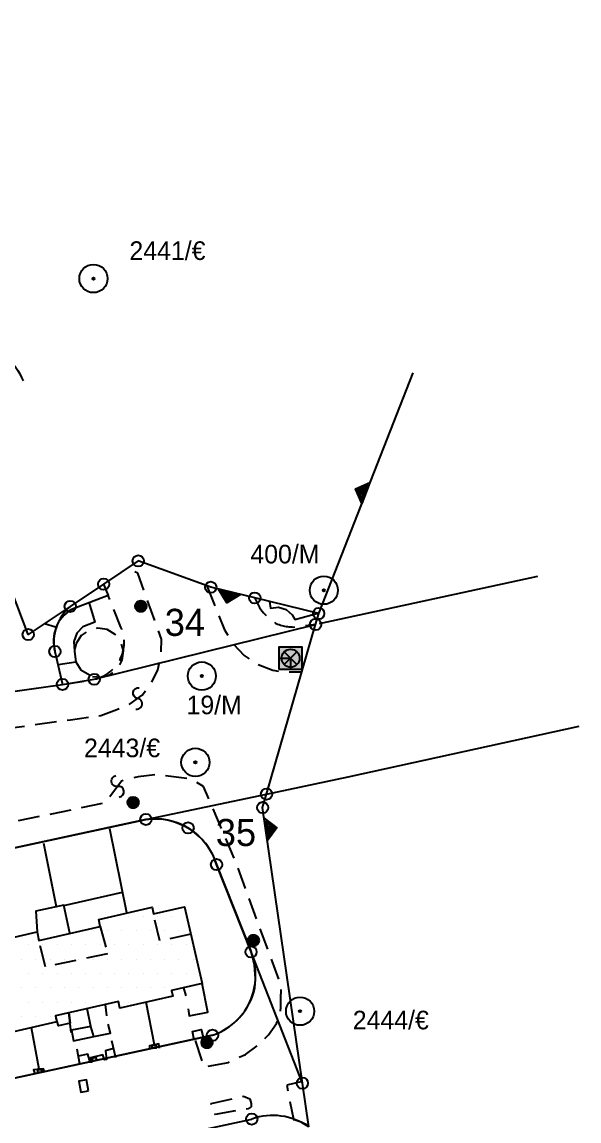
# Model space of a CAD drawing. Extents: x 160399 to 161261, y 619805 to 620526.
# Drawn here: x 160910.9 to 160972.6, y 620161.2 to 620282.9 of the extents above; entities that cross this region are included whole.
import ezdxf
from ezdxf.enums import TextEntityAlignment as Align

# ---------------------------------------------------------------- set-up
doc = ezdxf.new("R2010")
doc.units = 0
doc.header["$LTSCALE"] = 0.375
doc.header["$MEASUREMENT"] = 0
doc.linetypes.add('HIDDEN', pattern=[9.525, 6.35, -3.175])
doc.layers.get('0').update_dxf_attribs({"linetype": 'CONTINUOUS'})
for name, color, linetype in [('FNCP002', 251, 'CONTINUOUS'), ('PCLP001', 7, 'CONTINUOUS'), ('PCLP004', 7, 'CONTINUOUS'), ('PCLP007', 7, 'CONTINUOUS'), ('PCLS001', 2, 'CONTINUOUS'), ('PCLS002', 2, 'CONTINUOUS'), ('PH-BLDH001', 3, 'CONTINUOUS'), ('PH-BLDP001', 3, 'CONTINUOUS'), ('PH-BLDP008', 3, 'CONTINUOUS'), ('PH-BLDP030', 3, 'HIDDEN'), ('PH-ELCS001', 3, 'CONTINUOUS'), ('PH-FNCP000', 3, 'CONTINUOUS'), ('PH-FNCP006', 3, 'CONTINUOUS'), ('PH-LGTS008', 3, 'CONTINUOUS'), ('PH-PHNS006', 3, 'CONTINUOUS'), ('PH-RODP020', 3, 'HIDDEN'), ('PH-RODP021', 3, 'HIDDEN'), ('PH-RODP026', 3, 'HIDDEN'), ('PH-RODP028', 3, 'HIDDEN'), ('PH-TREP000', 3, 'CONTINUOUS'), ('RODP021', 251, 'HIDDEN'), ('SRVS002', 6, 'CONTINUOUS'), ('SRVS007', 2, 'CONTINUOUS'), ('UD_PCLS008', 11, 'CONTINUOUS')]:
    doc.layers.add(name, color=color, linetype=linetype)
doc.styles.add('HEBTXT', font='hebtxt')

# ---------------------------------------------------------------- blocks, each defined once
blk = doc.blocks.new('*X10')
at = {"color": 0}
for p, q in [((-0.5, 0), (0.5, 0)), ((-0.499, 0.032), (0.499, 0.032)), ((-0.496, 0.064), (0.496, 0.064)), ((-0.491, 0.095), (0.491, 0.095)), ((-0.484, 0.127), (0.484, 0.127)), ((-0.474, 0.159), (0.474, 0.159)), ((-0.462, 0.191), (0.462, 0.191)), ((-0.448, 0.222), (0.448, 0.222)), ((-0.431, 0.254), (0.431, 0.254)), ((-0.41, 0.286), (0.41, 0.286)), ((-0.386, 0.318), (0.386, 0.318)), ((-0.358, 0.349), (0.358, 0.349)), ((-0.324, 0.381), (0.324, 0.381)), ((-0.282, 0.413), (0.282, 0.413)), ((-0.229, 0.445), (0.229, 0.445)), ((-0.152, 0.476), (0.152, 0.476)), ((-0.499, -0.032), (0.499, -0.032)), ((-0.496, -0.064), (0.496, -0.064)), ((-0.491, -0.095), (0.491, -0.095)), ((-0.484, -0.127), (0.484, -0.127)), ((-0.474, -0.159), (0.474, -0.159)), ((-0.462, -0.191), (0.462, -0.191)), ((-0.448, -0.222), (0.448, -0.222)), ((-0.431, -0.254), (0.431, -0.254)), ((-0.41, -0.286), (0.41, -0.286)), ((-0.386, -0.318), (0.386, -0.318)), ((-0.358, -0.349), (0.358, -0.349)), ((-0.324, -0.381), (0.324, -0.381)), ((-0.282, -0.413), (0.282, -0.413)), ((-0.229, -0.445), (0.229, -0.445)), ((-0.152, -0.476), (0.152, -0.476))]:
    blk.add_line(p, q, dxfattribs=at)
blk = doc.blocks.new('LGTS008')
blk.add_circle((0, 0), 0.5)
blk.add_blockref('*X10', (0, 0))
at = {"style": 'HEBTXT', "flags": 8}
blk.add_attdef('DESC', text='', height=1.5, dxfattribs=at).set_placement((-3.815, -0.648), align=Align.CENTER)
at = {"style": 'HEBTXT', "flags": 9}
blk.add_attdef('ID', (0, -2.843), '', height=1.5, dxfattribs=at)
blk = doc.blocks.new('*X22')
at = {"color": 0}
for p, q in [((160922.49375, 620183.8625), (160922.49375, 620183.8625)), ((160924.08125, 620183.8625), (160924.08125, 620183.8625)), ((160925.66875, 620183.8625), (160925.66875, 620183.8625)), ((160927.25625, 620183.8625), (160927.25625, 620183.8625)), ((160928.84375, 620183.8625), (160928.84375, 620183.8625)), ((160930.43125, 620183.8625), (160930.43125, 620183.8625)), ((160920.1125, 620182.275), (160920.1125, 620182.275)), ((160921.7, 620182.275), (160921.7, 620182.275)), ((160923.2875, 620182.275), (160923.2875, 620182.275)), ((160924.875, 620182.275), (160924.875, 620182.275)), ((160926.4625, 620182.275), (160926.4625, 620182.275)), ((160928.05, 620182.275), (160928.05, 620182.275)), ((160929.6375, 620182.275), (160929.6375, 620182.275)), ((160901.85625, 620180.6875), (160901.85625, 620180.6875)), ((160903.44375, 620180.6875), (160903.44375, 620180.6875)), ((160908.20625, 620180.6875), (160908.20625, 620180.6875)), ((160909.79375, 620180.6875), (160909.79375, 620180.6875)), ((160911.38125, 620180.6875), (160911.38125, 620180.6875)), ((160912.96875, 620180.6875), (160912.96875, 620180.6875)), ((160914.55625, 620180.6875), (160914.55625, 620180.6875)), ((160916.14375, 620180.6875), (160916.14375, 620180.6875)), ((160917.73125, 620180.6875), (160917.73125, 620180.6875)), ((160919.31875, 620180.6875), (160919.31875, 620180.6875)), ((160920.90625, 620180.6875), (160920.90625, 620180.6875)), ((160922.49375, 620180.6875), (160922.49375, 620180.6875)), ((160924.08125, 620180.6875), (160924.08125, 620180.6875)), ((160925.66875, 620180.6875), (160925.66875, 620180.6875)), ((160927.25625, 620180.6875), (160927.25625, 620180.6875)), ((160928.84375, 620180.6875), (160928.84375, 620180.6875)), ((160930.43125, 620180.6875), (160930.43125, 620180.6875)), ((160901.0625, 620179.1), (160901.0625, 620179.1)), ((160902.65, 620179.1), (160902.65, 620179.1)), ((160904.2375, 620179.1), (160904.2375, 620179.1)), ((160905.825, 620179.1), (160905.825, 620179.1)), ((160907.4125, 620179.1), (160907.4125, 620179.1)), ((160909, 620179.1), (160909, 620179.1)), ((160910.5875, 620179.1), (160910.5875, 620179.1)), ((160912.175, 620179.1), (160912.175, 620179.1)), ((160913.7625, 620179.1), (160913.7625, 620179.1)), ((160915.35, 620179.1), (160915.35, 620179.1)), ((160916.9375, 620179.1), (160916.9375, 620179.1)), ((160918.525, 620179.1), (160918.525, 620179.1)), ((160920.1125, 620179.1), (160920.1125, 620179.1)), ((160921.7, 620179.1), (160921.7, 620179.1)), ((160923.2875, 620179.1), (160923.2875, 620179.1)), ((160924.875, 620179.1), (160924.875, 620179.1)), ((160926.4625, 620179.1), (160926.4625, 620179.1)), ((160928.05, 620179.1), (160928.05, 620179.1)), ((160929.6375, 620179.1), (160929.6375, 620179.1)), ((160931.225, 620179.1), (160931.225, 620179.1)), ((160895.50625, 620177.5125), (160895.50625, 620177.5125)), ((160897.09375, 620177.5125), (160897.09375, 620177.5125)), ((160898.68125, 620177.5125), (160898.68125, 620177.5125)), ((160900.26875, 620177.5125), (160900.26875, 620177.5125)), ((160901.85625, 620177.5125), (160901.85625, 620177.5125)), ((160903.44375, 620177.5125), (160903.44375, 620177.5125)), ((160905.03125, 620177.5125), (160905.03125, 620177.5125)), ((160906.61875, 620177.5125), (160906.61875, 620177.5125)), ((160908.20625, 620177.5125), (160908.20625, 620177.5125)), ((160909.79375, 620177.5125), (160909.79375, 620177.5125)), ((160911.38125, 620177.5125), (160911.38125, 620177.5125)), ((160912.96875, 620177.5125), (160912.96875, 620177.5125)), ((160914.55625, 620177.5125), (160914.55625, 620177.5125)), ((160916.14375, 620177.5125), (160916.14375, 620177.5125)), ((160917.73125, 620177.5125), (160917.73125, 620177.5125)), ((160919.31875, 620177.5125), (160919.31875, 620177.5125)), ((160920.90625, 620177.5125), (160920.90625, 620177.5125)), ((160922.49375, 620177.5125), (160922.49375, 620177.5125)), ((160924.08125, 620177.5125), (160924.08125, 620177.5125)), ((160925.66875, 620177.5125), (160925.66875, 620177.5125)), ((160927.25625, 620177.5125), (160927.25625, 620177.5125)), ((160928.84375, 620177.5125), (160928.84375, 620177.5125)), ((160930.43125, 620177.5125), (160930.43125, 620177.5125)), ((160893.125, 620175.925), (160893.125, 620175.925)), ((160894.7125, 620175.925), (160894.7125, 620175.925)), ((160896.3, 620175.925), (160896.3, 620175.925)), ((160897.8875, 620175.925), (160897.8875, 620175.925)), ((160899.475, 620175.925), (160899.475, 620175.925)), ((160901.0625, 620175.925), (160901.0625, 620175.925)), ((160902.65, 620175.925), (160902.65, 620175.925)), ((160904.2375, 620175.925), (160904.2375, 620175.925)), ((160905.825, 620175.925), (160905.825, 620175.925)), ((160907.4125, 620175.925), (160907.4125, 620175.925)), ((160909, 620175.925), (160909, 620175.925)), ((160910.5875, 620175.925), (160910.5875, 620175.925)), ((160912.175, 620175.925), (160912.175, 620175.925)), ((160913.7625, 620175.925), (160913.7625, 620175.925)), ((160915.35, 620175.925), (160915.35, 620175.925)), ((160916.9375, 620175.925), (160916.9375, 620175.925)), ((160918.525, 620175.925), (160918.525, 620175.925)), ((160920.1125, 620175.925), (160920.1125, 620175.925)), ((160921.7, 620175.925), (160921.7, 620175.925)), ((160923.2875, 620175.925), (160923.2875, 620175.925)), ((160924.875, 620175.925), (160924.875, 620175.925)), ((160926.4625, 620175.925), (160926.4625, 620175.925)), ((160928.05, 620175.925), (160928.05, 620175.925)), ((160929.6375, 620175.925), (160929.6375, 620175.925)), ((160892.33125, 620174.3375), (160892.33125, 620174.3375)), ((160893.91875, 620174.3375), (160893.91875, 620174.3375)), ((160895.50625, 620174.3375), (160895.50625, 620174.3375)), ((160897.09375, 620174.3375), (160897.09375, 620174.3375)), ((160898.68125, 620174.3375), (160898.68125, 620174.3375)), ((160900.26875, 620174.3375), (160900.26875, 620174.3375)), ((160901.85625, 620174.3375), (160901.85625, 620174.3375)), ((160903.44375, 620174.3375), (160903.44375, 620174.3375)), ((160905.03125, 620174.3375), (160905.03125, 620174.3375)), ((160906.61875, 620174.3375), (160906.61875, 620174.3375)), ((160908.20625, 620174.3375), (160908.20625, 620174.3375)), ((160909.79375, 620174.3375), (160909.79375, 620174.3375)), ((160911.38125, 620174.3375), (160911.38125, 620174.3375)), ((160912.96875, 620174.3375), (160912.96875, 620174.3375)), ((160914.55625, 620174.3375), (160914.55625, 620174.3375)), ((160916.14375, 620174.3375), (160916.14375, 620174.3375)), ((160917.73125, 620174.3375), (160917.73125, 620174.3375)), ((160919.31875, 620174.3375), (160919.31875, 620174.3375)), ((160920.90625, 620174.3375), (160920.90625, 620174.3375)), ((160922.49375, 620174.3375), (160922.49375, 620174.3375)), ((160924.08125, 620174.3375), (160924.08125, 620174.3375)), ((160925.66875, 620174.3375), (160925.66875, 620174.3375)), ((160893.125, 620172.75), (160893.125, 620172.75)), ((160894.7125, 620172.75), (160894.7125, 620172.75)), ((160896.3, 620172.75), (160896.3, 620172.75)), ((160897.8875, 620172.75), (160897.8875, 620172.75)), ((160899.475, 620172.75), (160899.475, 620172.75)), ((160901.0625, 620172.75), (160901.0625, 620172.75)), ((160902.65, 620172.75), (160902.65, 620172.75)), ((160904.2375, 620172.75), (160904.2375, 620172.75)), ((160905.825, 620172.75), (160905.825, 620172.75)), ((160907.4125, 620172.75), (160907.4125, 620172.75)), ((160909, 620172.75), (160909, 620172.75)), ((160910.5875, 620172.75), (160910.5875, 620172.75)), ((160912.175, 620172.75), (160912.175, 620172.75)), ((160913.7625, 620172.75), (160913.7625, 620172.75)), ((160915.35, 620172.75), (160915.35, 620172.75)), ((160893.91875, 620171.1625), (160893.91875, 620171.1625)), ((160895.50625, 620171.1625), (160895.50625, 620171.1625)), ((160897.09375, 620171.1625), (160897.09375, 620171.1625)), ((160898.68125, 620171.1625), (160898.68125, 620171.1625)), ((160900.26875, 620171.1625), (160900.26875, 620171.1625)), ((160901.85625, 620171.1625), (160901.85625, 620171.1625)), ((160903.44375, 620171.1625), (160903.44375, 620171.1625)), ((160905.03125, 620171.1625), (160905.03125, 620171.1625)), ((160906.61875, 620171.1625), (160906.61875, 620171.1625)), ((160911.38125, 620171.1625), (160911.38125, 620171.1625)), ((160894.7125, 620169.575), (160894.7125, 620169.575)), ((160896.3, 620169.575), (160896.3, 620169.575)), ((160897.8875, 620169.575), (160897.8875, 620169.575)), ((160899.475, 620169.575), (160899.475, 620169.575)), ((160901.0625, 620169.575), (160901.0625, 620169.575)), ((160902.65, 620169.575), (160902.65, 620169.575)), ((160893.91875, 620167.9875), (160893.91875, 620167.9875))]:
    blk.add_line(p, q, dxfattribs=at)
blk = doc.blocks.new('PHNS006')
at = {"layer": 'PH-PHNS006', "flags": 128}
blk.add_lwpolyline([(-0.5, -0.3125), (0.5, -0.3125), (0.5, 0.25), (-0.5, 0.25), (-0.5, -0.3125)], dxfattribs=at)
blk = doc.blocks.new('ELCS001')
for p, q in [((0.566, -0.566), (-0.566, 0.566)), ((-0.566, -0.566), (0.566, 0.566))]:
    blk.add_line(p, q)
for points in [[(-1, -1), (-1, 1), (1, 1), (1, -1)], [(-1, -1), (-1, 0), (0, 0), (0, -1)]]:
    blk.add_lwpolyline(points, close=True)
blk.add_circle((0, 0), 0.8)
blk.add_solid([(-1, -1), (1, -1), (-1, 1), (1, 1)])
at = {"style": 'HEBTXT', "flags": 8}
blk.add_attdef('DESC', text='', height=1.5, dxfattribs=at).set_placement((-1.473, 2.181), align=Align.CENTER)
at = {"style": 'HEBTXT'}
blk.add_attdef('POLE_NUM', (1.28, 1.92), '', height=1.5, dxfattribs=at)
at = {"style": 'HEBTXT', "flags": 1}
blk.add_attdef('NOTE', (1.5, -3.645), '', height=1.5, dxfattribs=at)
blk = doc.blocks.new('SRVS002')
for radius in [1.25, 0.1]:
    blk.add_circle((0, 0), radius)
blk = doc.blocks.new('PCLS002')
blk.add_lwpolyline([(-0.85, -0.85, 1), (0, 0, -1), (0.85, 0.85, -1)], format="xyb")
blk = doc.blocks.new('PCLS008')
at = {"style": 'HEBTXT', "flags": 1}
blk.add_attdef('CAPTION', text='', height=1.5, dxfattribs=at).set_placement((-0.165, -14.191), align=Align.CENTER)
blk = doc.blocks.new('SRVS007')
blk.add_circle((0, 0), 0.5)
at = {"style": 'HEBTXT'}
blk.add_attdef('NAME', text='', height=1.8, dxfattribs=at).set_placement((-0.011, -2.996), align=Align.CENTER)
for tag, flags, p in [('KIND', 1, (0, -6.042, -0.001)), ('HEIGHT', 1, (0, -8, -0.001)), ('SOURCE-CODE', 9, (0, -9.958, -0.001)), ('MARK-CODE', 9, (0, -11.916, -0.001))]:
    blk.add_attdef(tag, text='', height=1.8, dxfattribs=dict(at, flags=flags)).set_placement(p, align=Align.CENTER)
blk = doc.blocks.new('SU93_41L')
for points in [[(-1, 0), (0, 1), (1, 0)], [(-0.759, 0.1), (0, 0.859), (0.759, 0.1)], [(-0.517, 0.2), (0, 0.717), (0.517, 0.2)], [(-0.276, 0.3), (0, 0.576), (0.276, 0.3)], [(-0.034, 0.4), (0, 0.434), (0.034, 0.4)]]:
    blk.add_lwpolyline(points, close=True)
blk = doc.blocks.new('SU93_41R')
for points in [[(1, 0), (0, -1), (-1, 0)], [(0.759, -0.1), (0, -0.859), (-0.759, -0.1)], [(0.517, -0.2), (0, -0.717), (-0.517, -0.2)], [(0.276, -0.3), (0, -0.576), (-0.276, -0.3)], [(0.034, -0.4), (0, -0.434), (-0.034, -0.4)]]:
    blk.add_lwpolyline(points, close=True)

msp = doc.modelspace()

# ---------------------------------------------------------------- linework, layer by layer
at = {"layer": 'FNCP002', "flags": 128}
for points in [[(160919.92, 620220.65), (160920.42, 620219.39)], [(160899.51, 620206.71), (160904.48, 620208.02), (160915.36, 620209.54)], [(160924.6, 620194.59), (160894.87, 620188.17), (160885.2, 620185.44), (160876.26, 620181.44), (160867.84, 620176.39), (160862.9, 620172.65), (160858.86, 620168.45), (160861.84, 620166.12), (160859.29, 620163.47), (160857.05, 620160.78), (160875.96, 620145.94)], [(160884.66, 620156.44), (160900.54, 620163.83), (160907.57, 620165.39), (160931.98, 620170.67)]]:
    msp.add_lwpolyline(points, dxfattribs=at)
for points in [[(160920.42, 620219.39), (160916.35, 620217.84, 0.342791), (160914.52, 620213.19), (160915.36, 620209.54)], [(160924.6, 620194.59, -0.36998), (160932.43, 620189.58, 0.55777)], [(160936.25, 620179.91), (160932.43, 620189.58, 0.180852)], [(160931.98, 620170.67, 0.262742), (160936.68, 620175.92, 0.111124), (160936.25, 620179.91, -2.694737)], [(160901.83, 620153.95), (160936.33, 620161.39, -0.095924)], [(160940.92, 620161.36, -0.109019), (160942.63, 620160.61, -0.109019)]]:
    msp.add_lwpolyline(points, format="xyb", dxfattribs=at)
at = {"layer": 'PCLP001', "flags": 128}
msp.add_lwpolyline([(160942.64, 620160.53), (160941.94, 620165.37), (160937.54, 620195.9), (160937.97, 620197.39), (160943.4, 620216.18), (160943.75, 620217.4), (160936.67, 620219.12), (160931.79, 620220.31), (160923.75, 620223.22), (160919.92, 620220.65), (160916.22, 620218.18), (160911.56, 620215.06), (160899.59, 620246.66), (160895.98, 620256.19), (160889.33, 620273.73), (160843.95, 620278.7), (160819.89, 620281.33), (160712.81, 620293.04)], dxfattribs=at)
at = {"layer": 'PCLP004'}
for p, q in [((160918.88, 620210.11), (160943.4, 620216.18)), ((160914.52, 620213.19), (160915.36, 620209.54)), ((160904.48, 620208.02), (160915.36, 620209.54)), ((160915.36, 620209.54), (160918.88, 620210.11)), ((160924.6, 620194.59), (160937.97, 620197.39)), ((160894.87, 620188.17), (160924.6, 620194.59)), ((160932.43, 620189.58), (160936.25, 620179.91)), ((160941.94, 620165.37), (160936.25, 620179.91)), ((160931.98, 620170.67), (160907.57, 620165.39)), ((160901.83, 620153.95), (160936.33, 620161.39))]:
    msp.add_line(p, q, dxfattribs=at)
at = {"layer": 'PCLP004', "flags": 128}
msp.add_lwpolyline([(160899.59, 620246.66), (160903.33, 620247.3, -0.179956), (160909.03, 620245.96, -0.110816), (160911.01, 620243.16)], format="xyb", dxfattribs=at)
for points in [[(160943.84, 620216.29), (160968.03, 620221.54)], [(160947.02, 620199.29), (160972.6, 620204.91)], [(160937.97, 620197.39), (160947.02, 620199.29)]]:
    msp.add_lwpolyline(points, dxfattribs=at)
at = {"layer": 'PCLP004'}
for centre, radius, start, end in [((160919.45, 620214.29), 5.05, 129.7232, 192.5921), ((160925.59, 620187.52), 7.14, 59.009, 97.9939), ((160925.59, 620187.52), 7.14, 16.7801, 59.009), ((160929.79, 620177.29), 6.97, 288.3131, 22.0816), ((160938.66, 620154.87), 6.92, 54.8774, 109.6333)]:
    msp.add_arc(centre, radius, start, end, dxfattribs=at)
at = {"layer": 'PCLP007', "flags": 128}
msp.add_lwpolyline([(160943.75, 620217.4), (160954.21, 620244.08)], dxfattribs=at)
at = {"layer": 'PH-BLDP001'}
msp.add_lwpolyline([(160906.78, 620180.81), (160912.54, 620182.13), (160912.75, 620181.18), (160919.55, 620182.74), (160919.38, 620183.51), (160925.28, 620184.86), (160925.45, 620184.13), (160928.88, 620184.92), (160930.83, 620176.4), (160927.44, 620175.62), (160927.58, 620175.02), (160921.72, 620173.67), (160921.55, 620174.43), (160914.59, 620172.84), (160914.74, 620172.15), (160908.98, 620170.83)], dxfattribs=at)
at = {"layer": 'PH-BLDP008'}
for points in [[(160918.3, 620218.54), (160918.93, 620216.45), (160917.62, 620215.93), (160916.95, 620215.22), (160916.61, 620214.3), (160916.68, 620213.23), (160916.85, 620212.02), (160914.88, 620211.72)], [(160938.29, 620218.73), (160938.42, 620217.99), (160939.3, 620218.12), (160940.16, 620217.86), (160940.82, 620217.26), (160941.09, 620216.73), (160943.81, 620217.46)], [(160916.18, 620181.97), (160915.49, 620185.09), (160912.4, 620184.43), (160912.54, 620182.13)], [(160916.19, 620172.01), (160914.91, 620171.72), (160914.64, 620172.58)]]:
    msp.add_lwpolyline(points, dxfattribs=at)
for points in [[(160916.19, 620172.01), (160916.06, 620173.17)], [(160918.5, 620171.64), (160916.36, 620171.25), (160916.59, 620170.07), (160918.82, 620170.52)]]:
    msp.add_lwpolyline(points, close=True, dxfattribs=at)
at = {"layer": 'PH-BLDP030'}
for points in [[(160929.57, 620181.89), (160926.14, 620181.12), (160925.45, 620184.13)], [(160919.55, 620182.74), (160920.34, 620179.68), (160913.47, 620178.26), (160912.75, 620181.18)]]:
    msp.add_lwpolyline(points, dxfattribs=at)
at = {"layer": 'PH-FNCP000'}
for points in [[(160929.05, 620175.05), (160928.81, 620175.94)], [(160929.27, 620173.59), (160929.4, 620172.83), (160931.47, 620173.22), (160930.83, 620176.4)], [(160920.26, 620172.84), (160920.11, 620174.1)], [(160925.56, 620169.62), (160924.62, 620174.34)], [(160918.5, 620171.64), (160918.08, 620173.64)], [(160916.32, 620170.99), (160916.21, 620171.93)], [(160918.82, 620170.52), (160920.68, 620170.89), (160920.41, 620171.89)], [(160912.79, 620166.91), (160911.92, 620171.5)], [(160929.95, 620170.12), (160929.78, 620171.08), (160930.73, 620171.31), (160930.94, 620170.45), (160930.94, 620170.45)], [(160917.27, 620167.48), (160916.97, 620169.13)], [(160921.02, 620169.21), (160920.11, 620168.96), (160920.23, 620167.98), (160920.01, 620167.96), (160919.84, 620168.51), (160918.46, 620168.19), (160918.6, 620167.69), (160918.43, 620167.68), (160918.17, 620168.57), (160917.11, 620168.35)], [(160921.27, 620168.17), (160920.83, 620170.04)], [(160926.12, 620169.23), (160926.02, 620169.71), (160924.99, 620169.51), (160925.01, 620169.16)], [(160913.38, 620166.55), (160913.27, 620166.96), (160912.16, 620166.85), (160912.31, 620166.41)]]:
    msp.add_lwpolyline(points, dxfattribs=at)
msp.add_lwpolyline([(160918.23, 620164.53), (160918.02, 620165.73), (160917.18, 620165.58), (160917.39, 620164.38)], close=True, dxfattribs=at)
at = {"layer": 'PH-FNCP006'}
for points in [[(160914.58, 620215.88), (160913.36, 620216.26)], [(160922.47, 620184.22), (160920.61, 620193.53)]]:
    msp.add_lwpolyline(points, dxfattribs=at)
at = {"layer": 'PH-RODP020', "flags": 128}
msp.add_lwpolyline([(160941.91, 620165.57), (160940.22, 620165.14), (160940.94, 620161.37)], dxfattribs=at)
at = {"layer": 'PH-RODP021', "flags": 128}
for points in [[(160898.17, 620203.16), (160916.24, 620205.63), (160919.62, 620206.1), (160921.38, 620206.77), (160922.87, 620207.39), (160924.17, 620208.34), (160925.19, 620209.59), (160925.92, 620211.17), (160926.3, 620212.91), (160926.32, 620214.54), (160923.71, 620221.87), (160922.46, 620222.36)], [(160931.35, 620220.47), (160933.33, 620215.59), (160934.26, 620214.05), (160935.5, 620212.76), (160936.99, 620211.77), (160938.66, 620211.13), (160939.77, 620210.92), (160941.89, 620210.94)], [(160930.06, 620170.1), (160931.03, 620167.18), (160933.74, 620167.67), (160935.63, 620168.56), (160937.12, 620169.63), (160938.18, 620170.72), (160939.09, 620171.97), (160939.48, 620172.87), (160939.57, 620173.76), (160939.57, 620174.73), (160939.59, 620176.17), (160934.55, 620189.88), (160930.98, 620198.25), (160929.48, 620199.09), (160927.36, 620199.35), (160925.69, 620199.54), (160923.73, 620199.29), (160922.22, 620198.94), (160921.88, 620198.81), (160920.13, 620196.41), (160907.71, 620193.85), (160898.08, 620191.88)]]:
    msp.add_lwpolyline(points, dxfattribs=at)
at = {"layer": 'PH-RODP026', "flags": 128}
msp.add_lwpolyline([(160918.67, 620210.41), (160919.7, 620210.33), (160920.69, 620210.65), (160921.49, 620211.31), (160921.98, 620212.22), (160922.1, 620213.25), (160921.83, 620214.25), (160921.2, 620215.08), (160920.31, 620215.61), (160919.29, 620215.77), (160918.27, 620215.54), (160917.42, 620214.95), (160916.86, 620214.08), (160916.65, 620213.07), (160916.84, 620212.05), (160917.39, 620211.17), (160918.67, 620210.41)], close=True, dxfattribs=at)
at = {"layer": 'PH-RODP028', "flags": 128}
msp.add_lwpolyline([(160931.83, 620163.12), (160935.41, 620163.91), (160936.13, 620163.62), (160936.26, 620163.12), (160936.26, 620162.74), (160935.94, 620162.54), (160932.27, 620161.88), (160931.91, 620162.28), (160931.86, 620162.66), (160931.83, 620163.12)], close=True, dxfattribs=at)
at = {"layer": 'PH-TREP000'}
for points in [[(160914.69, 620184.92), (160913.3, 620191.93)], [(160915.49, 620185.06), (160922.01, 620186.54)]]:
    msp.add_lwpolyline(points, dxfattribs=at)
at = {"layer": 'RODP021', "flags": 128}
for points in [[(160915.36, 620209.54), (160918.88, 620210.11, 0.474375), (160921.84, 620215.89), (160920.42, 620219.39, -0.494313)], [(160936.65, 620219.18, 0.185326), (160939.2, 620216.22, 0.132275), (160941.74, 620215.97), (160943.42, 620216.23)]]:
    msp.add_lwpolyline(points, format="xyb", dxfattribs=at)

# ---------------------------------------------------------------- block references
at = {"layer": 'PCLS001', "xscale": 1.25, "yscale": 1.25, "zscale": 1.25}
for name, p, rotation in [('SU93_41L', (160948.98, 620230.74), 68.58986470102818), ('SU93_41L', (160933.87, 620219.81), 166.3055386279492), ('SU93_41R', (160937.89, 620193.48), 98.1971054717386)]:
    msp.add_blockref(name, p, dxfattribs=dict(at, rotation=rotation))
at = {"layer": 'PCLS002'}
for p, rotation in [((160923.68, 620207.99, 32.57), 36.43563129092334), ((160921.47, 620198.25, 33.12), 53.93290094205309)]:
    msp.add_blockref('PCLS002', p, dxfattribs=dict(at, rotation=rotation))
at = {"layer": 'PH-BLDH001'}
msp.add_blockref('*X22', (-1.37, 0.02), dxfattribs=at)
at = {"layer": 'PH-ELCS001', "xscale": 1.25, "yscale": 1.25, "zscale": 1.25}
msp.add_blockref('ELCS001', (160940.63, 620212.44, -10), dxfattribs=at)
at = {"layer": 'PH-LGTS008', "xscale": 1.25, "yscale": 1.25, "zscale": 1.25}
for p in [(160924.04, 620218.2, 32.86), (160923.18, 620196.47, 32.67), (160936.52, 620181.19, 33.11), (160931.37, 620169.87, 33.33)]:
    msp.add_blockref('LGTS008', p, dxfattribs=at)
at = {"layer": 'PH-PHNS006', "xscale": 0.5, "yscale": 0.5, "zscale": 0.5}
for p, rotation in [((160925.51, 620169.42, 34.58), 0.441819), ((160918.89, 620168.04, 34.27), 12.939143), ((160912.83, 620166.73, 34.62), 0.9105729999999999)]:
    msp.add_blockref('PHNS006', p, dxfattribs=dict(at, rotation=rotation))
at = {"layer": 'SRVS002'}
ref = msp.add_blockref('SRVS002', (160918.79, 620254.51, 1000), dxfattribs=dict(at, xscale=1.25, yscale=1.25, zscale=1.25))
ref.add_attrib('NAME', '2441/€', dxfattribs={"layer": '0', "height": 2.06, "style": 'HEBTXT'}).set_placement((160926.99, 620256.57), align=Align.CENTER)
ref = msp.add_blockref('SRVS002', (160944.32, 620219.98, 1000), dxfattribs=dict(at, xscale=1.25, yscale=1.25, zscale=1.25))
ref.add_attrib('NAME', '400/M', dxfattribs={"layer": '0', "height": 2.06, "style": 'HEBTXT'}).set_placement((160940.01, 620222.95), align=Align.CENTER)
ref = msp.add_blockref('SRVS002', (160930.8, 620210.47, 1000), dxfattribs=dict(at, xscale=1.25, yscale=1.25, zscale=1.25))
ref.add_attrib('NAME', '19/M', dxfattribs={"layer": '0', "height": 2.06, "style": 'HEBTXT'}).set_placement((160932.17, 620206.24), align=Align.CENTER)
ref = msp.add_blockref('SRVS002', (160930.09, 620200.91, 1000), dxfattribs=dict(at, xscale=1.25, yscale=1.25, zscale=1.25))
ref.add_attrib('NAME', '2443/€', dxfattribs={"layer": '0', "height": 2.06, "style": 'HEBTXT'}).set_placement((160921.96, 620201.48), align=Align.CENTER)
ref = msp.add_blockref('SRVS002', (160941.69, 620173.34, 1000), dxfattribs=dict(at, xscale=1.25, yscale=1.25, zscale=1.25))
ref.add_attrib('NAME', '2444/€', dxfattribs={"layer": '0', "height": 2.06, "style": 'HEBTXT'}).set_placement((160951.74, 620171.33), align=Align.CENTER)
at = {"layer": 'SRVS007', "xscale": 1.25, "yscale": 1.25, "zscale": 1.25}
for p in [(160923.75, 620223.22, 1000), (160919.92, 620220.65, 1000), (160931.79, 620220.31, 1000), (160936.67, 620219.12, 1000), (160916.22, 620218.18, 1000), (160943.75, 620217.4, 1000), (160943.4, 620216.18, 1000), (160911.56, 620215.06, 1000), (160914.52, 620213.19, 1000), (160918.88, 620210.11, 1000), (160915.36, 620209.54, 1000), (160937.97, 620197.39, 1000), (160937.54, 620195.9, 1000), (160924.6, 620194.59, 1000), (160929.27, 620193.64, 1000), (160932.43, 620189.58, 1000), (160936.25, 620179.91, 1000), (160931.98, 620170.67, 1000), (160941.94, 620165.37, 1000), (160936.33, 620161.39, 1000)]:
    msp.add_blockref('SRVS007', p, dxfattribs=at)
at = {"layer": 'UD_PCLS008'}
ref = msp.add_blockref('PCLS008', (160928.92, 620215.55, 34), dxfattribs=dict(at, xscale=1.25, yscale=1.25, zscale=1.25))
ref.add_attrib('PARCEL', '34', dxfattribs={"layer": '0', "height": 3, "style": 'HEBTXT'}).set_placement((160928.92, 620216.42), align=Align.MIDDLE_CENTER)
ref = msp.add_blockref('PCLS008', (160934.58, 620192.26, 35), dxfattribs=dict(at, xscale=1.25, yscale=1.25, zscale=1.25))
ref.add_attrib('PARCEL', '35', dxfattribs={"layer": '0', "height": 3, "style": 'HEBTXT'}).set_placement((160934.58, 620193.14), align=Align.MIDDLE_CENTER)

doc.saveas('drawing.dxf')
